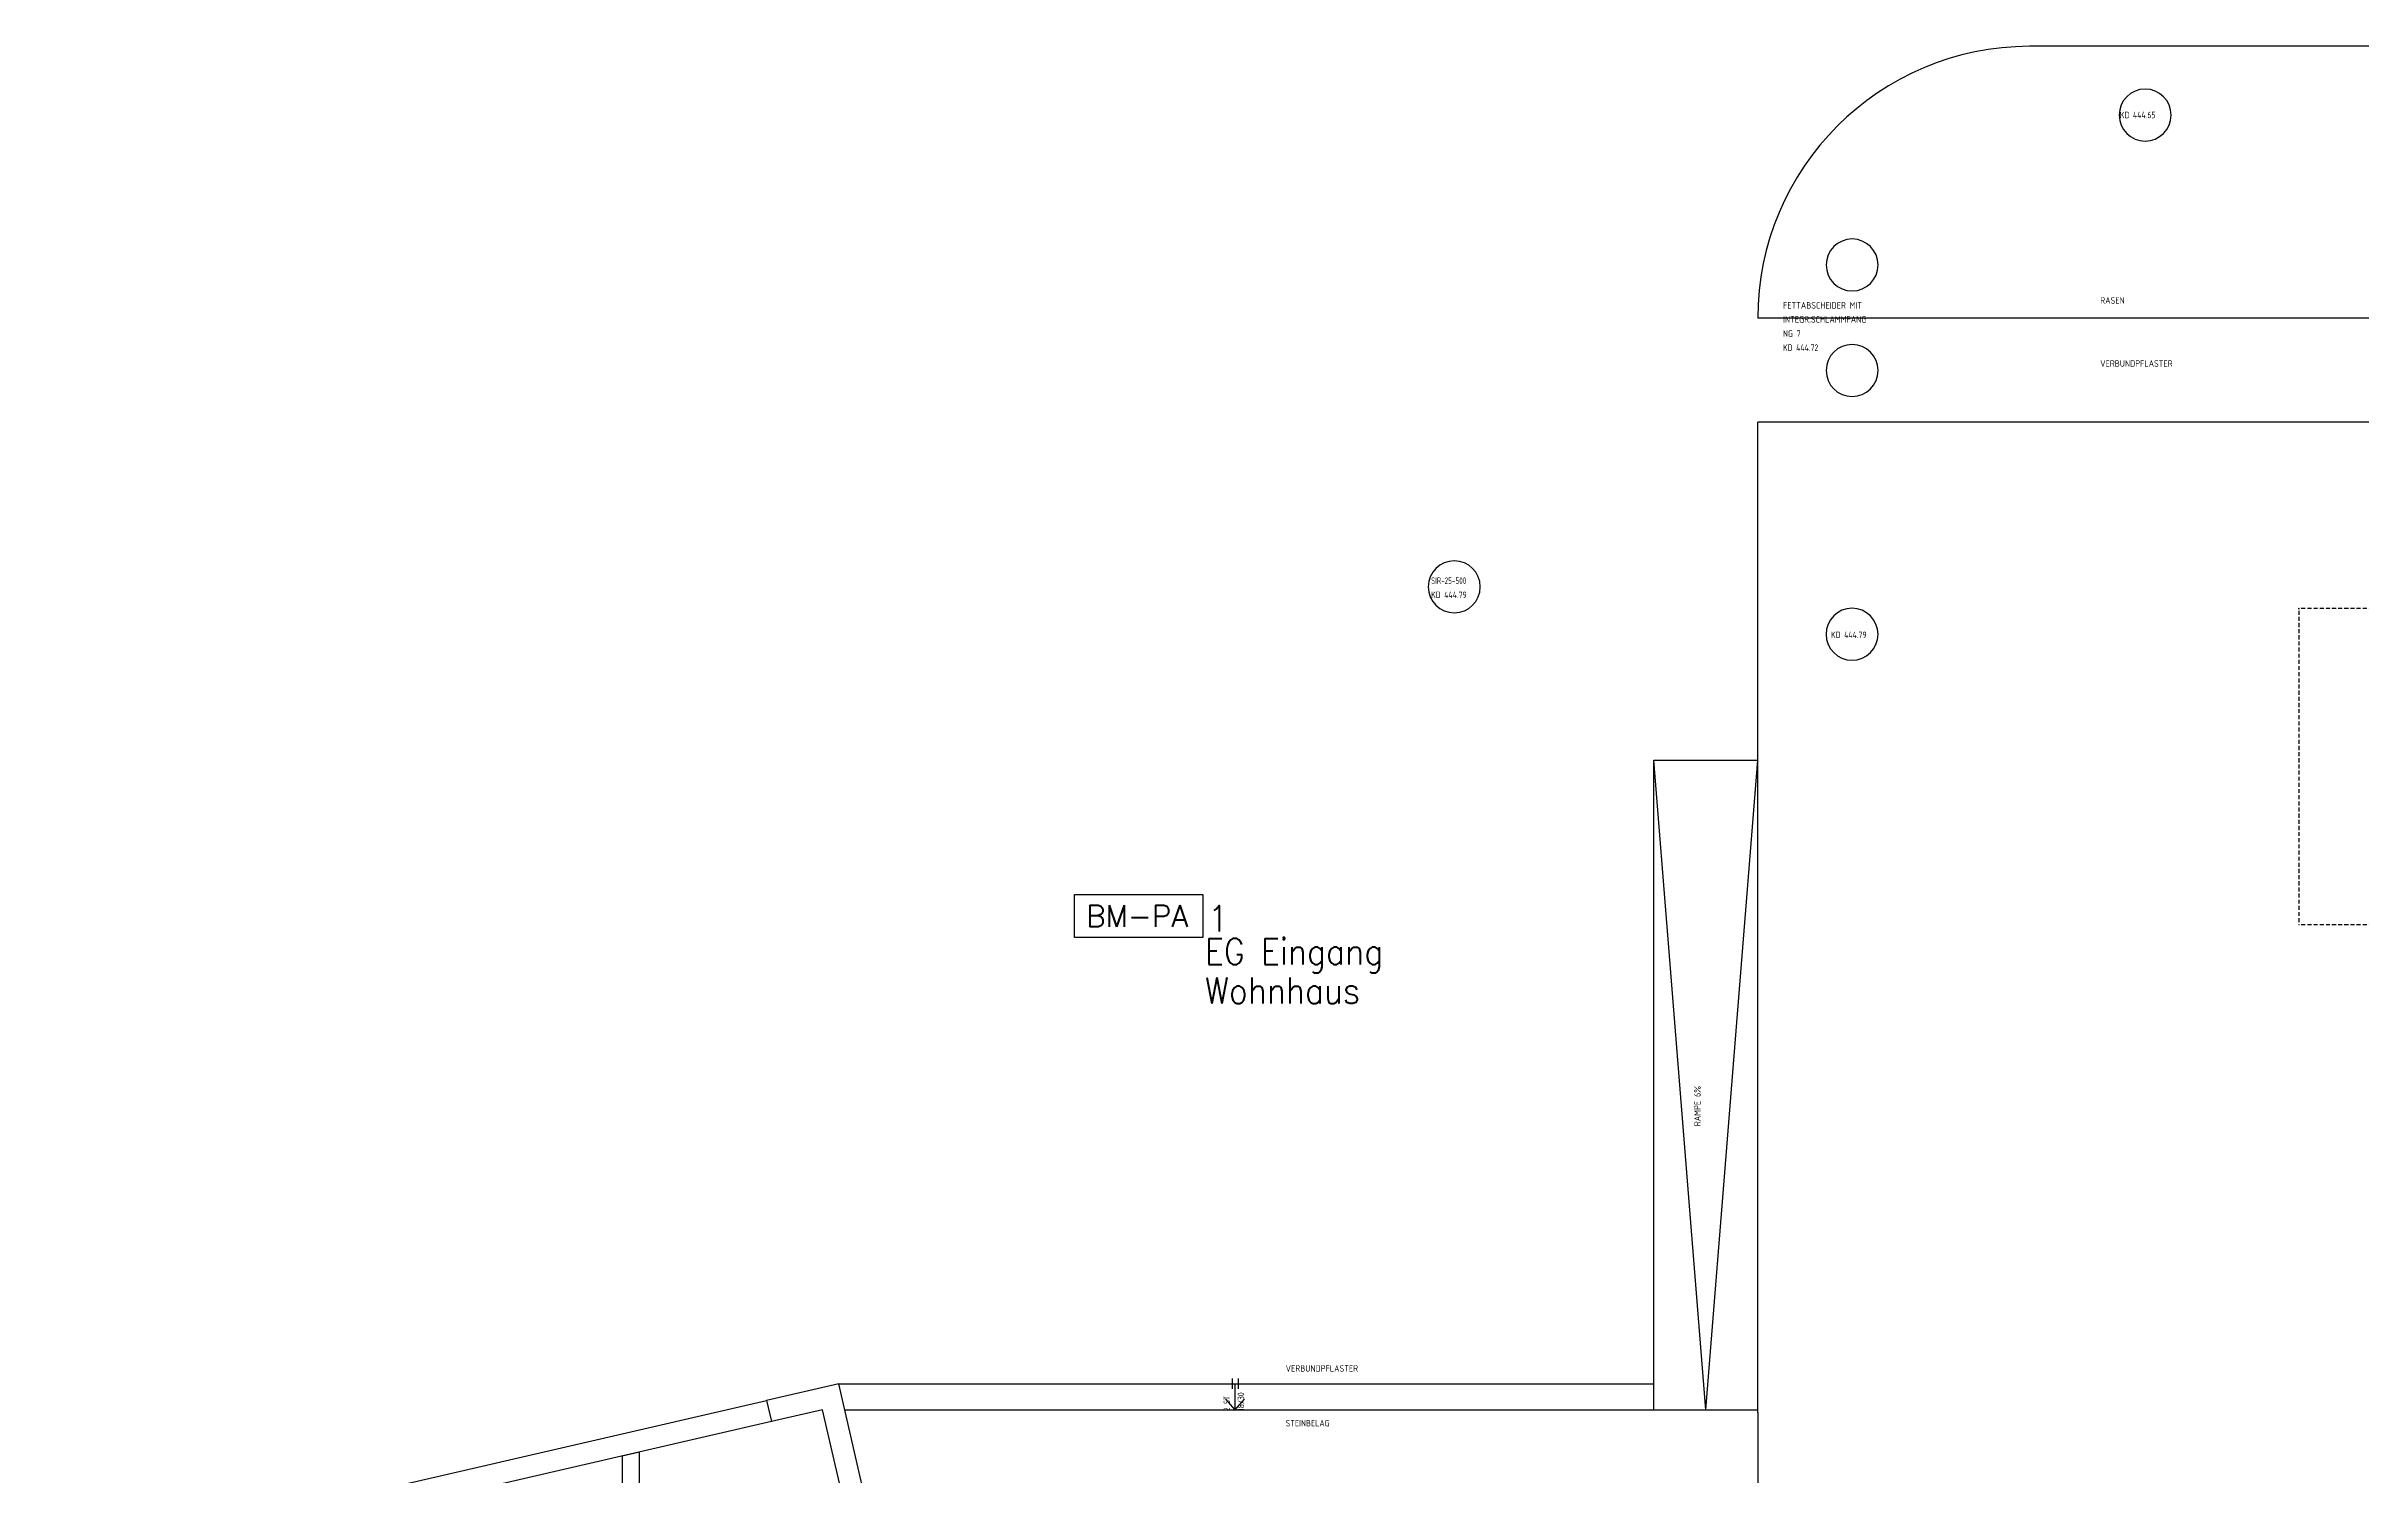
# Model space of a CAD drawing. Extents: x -1029 to 10077, y -1395 to 3524.
# Drawn here: x -1029 to 1645, y 1874 to 3524 of the extents above; entities that cross this region are included whole.
import ezdxf
from ezdxf.enums import TextEntityAlignment as Align

# ---------------------------------------------------------------- set-up
doc = ezdxf.new("R2010")
doc.units = 0
doc.header["$LTSCALE"] = 60
doc.header["$MEASUREMENT"] = 0
doc.linetypes.add('X$0$ACHSE', pattern=[0.115, 0, -0.04, 0.075, 0])
doc.layers.get('0').update_dxf_attribs({"linetype": 'CONTINUOUS'})
for name, color, linetype in [('Grundriss', 2, 'CONTINUOUS'), ('SECO-BRAND', 240, 'CONTINUOUS'), ('SECO-BRAND_LOOP', 81, 'CONTINUOUS')]:
    doc.layers.add(name, color=color, linetype=linetype)
doc.styles.add('ROMANS', font='romans.shx', dxfattribs={"width": 0.9})
doc.styles.add('SMALL', font='ISO.SHX', dxfattribs={"height": 12.5})

# ---------------------------------------------------------------- blocks, each defined once
blk = doc.blocks.new('SecoS-bmpa')
blk.add_lwpolyline([(-0.741, 0.249), (0.741, 0.249), (0.741, -0.249), (-0.741, -0.249)], close=True)
at = {"color": 82, "style": 'ROMANS'}
blk.add_text('BM-PA', height=0.25, dxfattribs=at).set_placement((-0.019, -0.127), align=Align.CENTER)
at = {"style": 'ROMANS', "width": 0.9, "flags": 1}
for tag, p in [('PRODUKT_1', (-0.836, -0.1)), ('PRODUKT_2', (-0.836, -0.55)), ('TECHNIK', (-0.836, -1.003)), ('SECOPOS', (-0.836, -1.464))]:
    blk.add_attdef(tag, text='', height=0.3, dxfattribs=at).set_placement(p, align=Align.RIGHT)
at = {"color": 81, "style": 'ROMANS', "width": 0.9}
for tag, p in [('MELDERNUMMER', (0.763, -0.112)), ('LINE_1', (0.763, -0.56)), ('LINE_2', (0.763, -1.011)), ('ZUSATZTEXT', (0.763, -1.457))]:
    blk.add_attdef(tag, p, '', height=0.3, dxfattribs=at)
at = {"layer": 'SECO-BRAND_LOOP', "color": 7, "style": 'ROMANS', "width": 0.8}
for tag, p, flags in [('RING', (0.763, 0.337), 9), ('RINGNUMMER', (1.727, 0.337), 1)]:
    blk.add_attdef(tag, p, '', height=0.3, dxfattribs=dict(at, flags=flags))

msp = doc.modelspace()

# ---------------------------------------------------------------- linework, layer by layer
at = {"color": 252, "linetype": 'Continuous'}
for p, q in [((3587.5, 3524), (1261.5, 3524)), ((3857.5, 3210), (947.5, 3210)), ((947.5, 2550), (947.5, 3090)), ((1786, 3090), (947.5, 3090)), ((887.5, 1950), (827.5, 2700)), ((827.5, 2700), (947.5, 2700)), ((827.5, 1950), (827.5, 2697)), ((887.5, 1950), (947.5, 2700)), ((947.5, 1947), (947.5, 2550)), ((-113.8, 1980), (-197.3, 1960.7)), ((-113.8, 1980), (827.5, 1980)), ((-3, 1500), (-113.8, 1980)), ((340.6, 1986), (340.6, 1974)), ((344.1, 1950), (344.1, 1980)), ((347.5, 1986), (347.5, 1974)), ((344.1, 1950), (333.3, 1962.3)), ((344.1, 1950), (354.8, 1962.3)), ((-132.6, 1950), (-191.6, 1936.4)), ((-28, 1497.2), (-132.6, 1950)), ((-106.9, 1950), (795, 1950)), ((795, 1950), (947.5, 1950)), ((947.5, 1947), (947.5, 1515))]:
    msp.add_line(p, q, dxfattribs=at)
at = {"color": 252, "linetype": 'X$0$ACHSE'}
for p, q in [((1572.5, 2875), (1572.5, 2510)), ((1802.5, 2875), (1572.5, 2875)), ((1802.5, 2510), (1572.5, 2510))]:
    msp.add_line(p, q, dxfattribs=at)
at = {"color": 252, "linetype": 'Continuous'}
for centre, radius, start, end in [((1261.5, 3210), 314, 90, 180), ((1394.9, 3444.6), 30, 0, 180), ((1394.9, 3444.6), 30, 180, 0), ((1056.5, 3271.6), 30, 0, 180), ((1056.5, 3271.6), 30, 180, 0), ((1056.5, 3149.8), 30, 0, 180), ((1056.5, 3149.8), 30, 180, 0), ((597, 2900), 30, 0, 180), ((597, 2900), 30, 180, 0), ((1056.4, 2845.3), 30, 0, 180), ((1056.4, 2845.3), 30, 180, 0)]:
    msp.add_arc(centre, radius, start, end, dxfattribs=at)
at = {"layer": 'Grundriss'}
for points in [[(-191.6, 1936.4), (-1004, 1748.8), (-1004, 55), (-28, 55), (-28, 30), (-1029, 30), (-1029, 1768.7), (-197.3, 1960.7)], [(-246.4, 1720), (-246.4, 1740), (-344.1, 1740), (-344.1, 1901.2), (-364.1, 1896.6), (-364.1, 1649.2), (-344.1, 1649.2), (-344.1, 1720)]]:
    msp.add_lwpolyline(points, close=True, dxfattribs=at)

# ---------------------------------------------------------------- block references
at = {"layer": 'SECO-BRAND'}
ref = msp.add_blockref('SecoS-bmpa', (232.5, 2520.1), dxfattribs=dict(at, xscale=100, yscale=100, zscale=100))
ref.add_attrib('MELDERNUMMER', '1', (312.7, 2502.1), dxfattribs={"layer": '0', "color": 81, "height": 30, "style": 'ROMANS', "width": 0.9})
ref.add_attrib('LINE_1', 'EG Eingang', (308.8, 2464.1), dxfattribs={"layer": '0', "color": 81, "height": 30, "style": 'ROMANS', "width": 0.9})
ref.add_attrib('LINE_2', 'Wohnhaus', (308.8, 2418.9), dxfattribs={"layer": '0', "color": 81, "height": 30, "style": 'ROMANS', "width": 0.9})

# ---------------------------------------------------------------- texts
at = {"color": 252, "style": 'SMALL'}
for s, width, p in [('KD 444.65', 0.781714, (1365.7, 3448.5)), ('FETTABSCHEIDER MIT', 0.858791, (976.7, 3228.7)), ('INTEGR.SCHLAMMFANG', 0.947899, (976.7, 3212.5)), ('RASEN', 0.948571, (1343, 3234.4)), ('NG 7', 0.8, (976.7, 3196.2)), ('KD 444.72', 0.781714, (976.7, 3179.9)), ('VERBUNDPFLASTER', 0.9, (1343, 3161.6)), ('SIR-25-500 ', 0.716129, (570.3, 2910.9)), ('KD 444.79', 0.781714, (570.3, 2894.6)), ('KD 444.79', 0.781714, (1032.1, 2848.4)), ('VERBUNDPFLASTER', 0.9, (402.3, 2001.5)), ('STEINBELAG', 0.883744, (402.3, 1938.3))]:
    msp.add_text(s, height=7.5, dxfattribs=dict(at, width=width)).set_placement(p, align=Align.TOP_LEFT)
for s, width, p in [('RAMPE 6%', 0.903571, (874.1, 2277.4)), ('2 ST', 0.714286, (330.6, 1948.6)), ('18/30', 0.768254, (346.9, 1948.6))]:
    msp.add_text(s, height=7.5, rotation=90, dxfattribs=dict(at, width=width)).set_placement(p, align=Align.TOP_LEFT)

doc.saveas('drawing.dxf')
